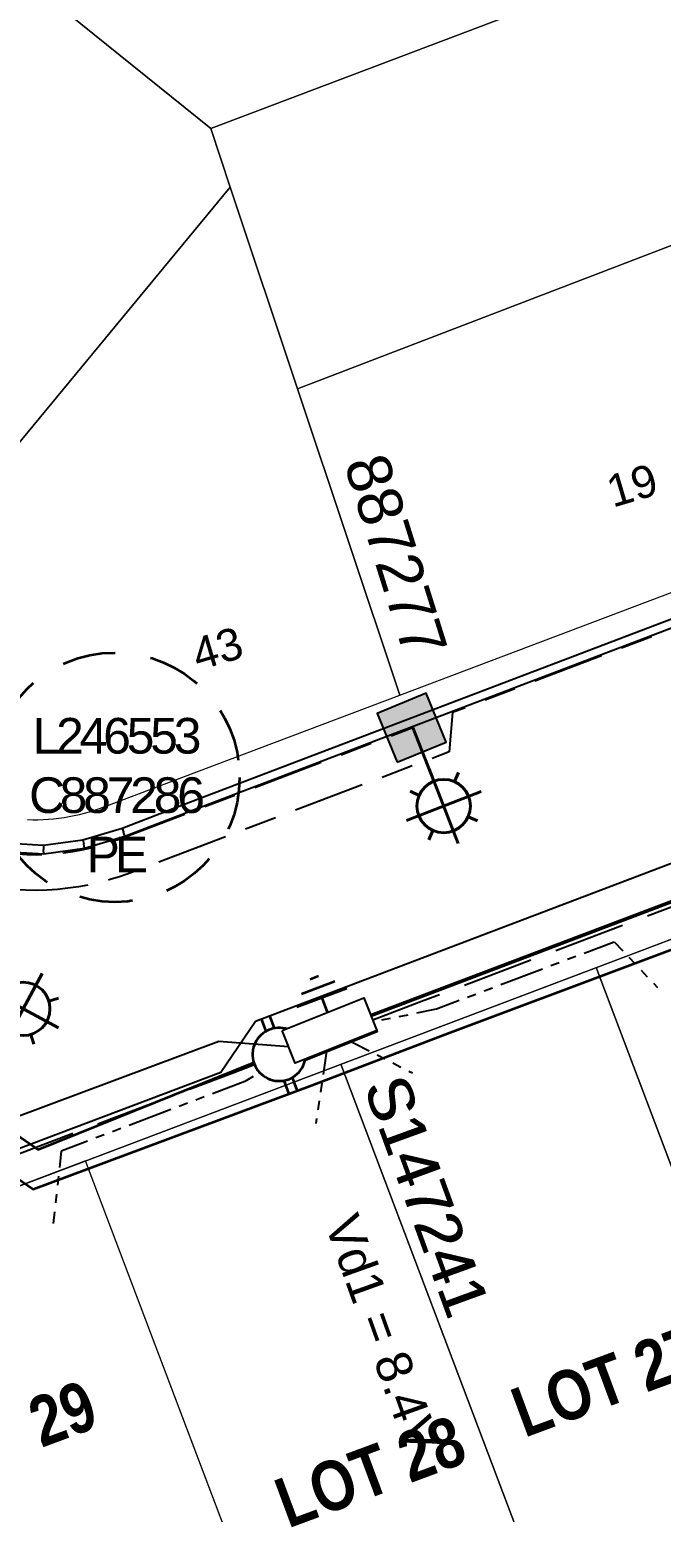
# Model space of a CAD drawing. Header units: metres. Extents: x 308667 to 309873, y 6270550 to 6271594.
# Drawn here: x 309011.1 to 309046.6, y 6271148.5 to 6271231.7 of the extents above; entities that cross this region are included whole.
import ezdxf
from ezdxf.enums import TextEntityAlignment as Align

# ---------------------------------------------------------------- set-up
doc = ezdxf.new("R2010")
doc.units = ezdxf.units.M
for name, pattern in [('Cable Exist UG', [8.2, 4, -1.2, 1.8, -1.2]), ('Dash', [5, 3, -2]), ('IE Trench LV', [5.5, 4, -1.5]), ('PHANTOMX2', [5, 2.5, -0.5, 0.5, -0.5, 0.5, -0.5])]:
    doc.linetypes.add(name, pattern=pattern)
doc.layers.get('0').update_dxf_attribs({"color": 6})
for name, color, linetype, lineweight in [('_User Miscellaneous3', 241, 'Continuous', 13), ('_User Miscellaneous5', 151, 'Continuous', 13), ('_User_LV_Exist', 5, 'Continuous', 35), ('Cadastre Developer_SP_NEW', 54, 'Continuous', 15), ('Cadastre Land Parcels_SP_EXT', 96, 'Continuous', 15), ('Mains_LV_EXT', 161, 'Continuous', 25), ('Mains_LV_SL_EXT', 141, 'Continuous', 25)]:
    doc.layers.add(name, color=color, linetype=linetype, lineweight=lineweight)
for name, color, linetype in [('Equip_SP_SL_EXT', 7, 'Continuous'), ('Mains_LV_New_T84', 2, 'Cable x'), ('Services_SP_NEW_UG', 2, 'PHANTOMX2'), ('SupportsUG_SP_LV_NEW', 2, 'Continuous'), ('SupportsUG_SP_LV_SL_EXT', 7, 'Continuous'), ('Trench_SP_NEW', 2, 'Continuous'), ('UG_Details_SP_MISC', 7, 'Continuous')]:
    doc.layers.add(name, color=color, linetype=linetype)
doc.styles.add('COLUMN_LABEL', font='arial.ttf')
doc.styles.add('GDS-LOT No', font='swisscb.ttf', dxfattribs={"height": 4})
doc.styles.add('iecARIAL', font='arial.ttf', dxfattribs={"height": 2})
doc.styles.add('POLE_LABEL', font='arial.ttf', dxfattribs={"height": 2})
doc.styles.get("Standard").update_dxf_attribs({"font": 'arial.ttf'})
doc.linetypes.add('Cable New UG', pattern='A,7,-0.25,["x",Standard,S=2,R=0,X=0.2,Y=-0.8],-2.1', length=9.35)
doc.linetypes.add('Cable x', pattern='A,5,-0.25,["x",Standard,S=2,R=0,X=0,Y=-0.8],-1.5', length=6.75)

# ---------------------------------------------------------------- blocks, each defined once
blk = doc.blocks.new('COLUMN_EXT')
blk.add_hatch(color=256).paths.add_polyline_path([(-1.485, 1.485), (-1.485, -1.485), (1.485, -1.485), (1.485, 1.485)])
blk.add_lwpolyline([(-1.485, -1.485), (1.485, -1.485), (1.485, 1.485), (-1.485, 1.485)], close=True)
for tag, height, style, flags, p in [('ASSET_NUM', 2.5, 'COLUMN_LABEL', 8, (2, 2)), ('STRUCTURE_PLANT_NUMBER', 0.2, 'POLE_LABEL', 9, (1.813, 0.031)), ('STREET_CODE', 0.2, 'COLUMN_LABEL', 9, (1.813, -0.2))]:
    blk.add_attdef(tag, text='', height=height, dxfattribs=dict(style=style, flags=flags)).set_placement(p, align=Align.MIDDLE_LEFT)
at = {"flags": 9}
for tag, p in [('OWNED_BY', (1.813, -0.6)), ('STATE', (1.813, -0.8)), ('COLUMN_TYPE', (1.813, -0.4)), ('STREETNAME', (1.813, -1.6)), ('USAGE', (1.813, -1)), ('LEGEND', (1.813, -1.2)), ('LOCATION', (1.813, -1.4)), ('SUBURB', (1.813, -1.8)), ('NOTES', (1.813, -2))]:
    blk.add_attdef(tag, text='', height=0.2, dxfattribs=at).set_placement(p, align=Align.MIDDLE_LEFT)
at = {"flags": 1}
blk.add_attdef('Z', (1.813, -2.351), '', height=0.2, dxfattribs=at)
blk = doc.blocks.new('*U402')
at = {"lineweight": 40}
for p, q in [((0, 0), (1.18, -3.015)), ((0.906, -2.313), (2.546, -6.504)), ((2.553, -2.519), (2.327, -3.034)), ((3.821, -3.589), (-0.369, -5.229)), ((-0.164, -3.582), (0.352, -3.808)), ((0.9, -6.298), (1.125, -5.783)), ((3.616, -5.235), (3.1, -5.01))]:
    blk.add_line(p, q, dxfattribs=at)
blk.add_circle((1.726, -4.409), 1.5, dxfattribs=at)
at = {"style": 'iecARIAL', "flags": 8}
blk.add_attdef('ASSET_NUM', (1.5, 1.5), '', height=2.5, dxfattribs=at)
for tag, p, height, flags in [('CONSTRUCTED_VOLTAGE', (0.981, -0.653), 0.2, 9), ('CONTROL_TYPE', (0.981, -0.853), 0.2, 9), ('LNUMBER', (2.181, -3.253), 2.5, 8), ('OPERATING_VOLTAGE', (0.981, -1.653), 0.2, 9), ('ORIENTATION', (0.981, -1.853), 0.2, 9), ('LANTERN_PURPOSE', (0.981, -1.053), 0.2, 9), ('LANTERN_TYPE', (0.981, -1.253), 0.2, 9), ('NO_PHASES', (0.981, -1.453), 0.2, 9), ('OWNED_BY', (0.981, -2.053), 0.2, 9), ('STATE', (0.981, -2.253), 0.2, 9), ('CEXIST', (0.981, -2.653), 0.2, 9), ('USAGE', (0.981, -2.453), 0.2, 9), ('CNEW', (0.981, -2.853), 0.2, 9), ('CNUMBER', (0.981, -3.053), 0.2, 9), ('CREMOVE', (0.981, -3.253), 0.2, 9), ('CREPLACE', (0.981, -3.453), 0.2, 9), ('LKINGHEIGHT', (0.981, -3.653), 0.2, 9), ('LBRACKET', (0.981, -3.853), 0.2, 9), ('LBRACKETVOCAB', (0.981, -4.053), 0.2, 9), ('LCATEGORY', (0.981, -4.253), 0.2, 9), ('LCHARGE1', (0.981, -4.453), 0.2, 9), ('LCHARGE1PERCENT', (0.981, -4.653), 0.2, 9), ('LCHARGE2', (0.981, -4.853), 0.2, 9), ('LCHARGE2PERCENT', (0.981, -5.053), 0.2, 9), ('LCHARGE3', (0.981, -5.253), 0.2, 9), ('LCHARGE3PERCENT', (0.981, -5.453), 0.2, 9), ('LEXIST', (0.981, -5.653), 0.2, 9), ('LLAMP', (0.981, -5.853), 0.2, 9), ('LLAMPVOCAB', (0.981, -6.053), 0.2, 9), ('LMAST', (0.981, -6.253), 0.2, 9), ('LMASTVOCAB', (0.981, -6.453), 0.2, 9), ('LNEW', (0.981, -6.653), 0.2, 9), ('LANTNUMBER', (0.981, -6.853), 0.2, 9), ('LOUTREACH', (0.981, -7.253), 0.2, 9), ('LOUTREACHVOCAB', (0.981, -7.453), 0.2, 9), ('LRATECODE', (0.981, -7.653), 0.2, 9), ('LREMOVE', (0.981, -7.853), 0.2, 9), ('LREPLACE', (0.981, -8.053), 0.2, 9), ('LTYPE', (0.981, -8.253), 0.2, 9), ('LTYPEVOCAB', (0.981, -8.453), 0.2, 9), ('STREETNAME', (0.981, -9.253), 0.2, 9), ('LEGEND', (0.981, -8.653), 0.2, 9), ('LOCATION', (0.981, -8.853), 0.2, 9), ('NOTES', (0.981, -9.053), 0.2, 9), ('SUBURB', (0.981, -9.453), 0.2, 1)]:
    blk.add_attdef(tag, p, '', height=height, dxfattribs=dict(flags=flags))
blk = doc.blocks.new('PILLAR_NEW')
for tag, flags, p in [('PARENT', 9, (1.5, -1.6)), ('SUBURB', 9, (1.5, -1.8)), ('STREETNAME', 9, (1.5, -2)), ('LOCATION', 9, (1.5, -2.2)), ('NOTES', 9, (1.5, -2.4)), ('Z', 1, (1.5, -2.6))]:
    blk.add_attdef(tag, text='', height=0.2, dxfattribs=dict(flags=flags)).set_placement(p, align=Align.MIDDLE_LEFT)
blk.add_wipeout([(-2.475, 0.99), (2.475, 0.99), (2.475, -0.99), (-2.475, -0.99)])
at = {"lineweight": -3}
blk.add_lwpolyline([(-2.475, 0.99), (2.475, 0.99), (2.475, -0.99), (-2.475, -0.99)], close=True, dxfattribs=at)
for tag, height, flags, p in [('ASSET_NUM', 2.5, 8, (2, 2)), ('STREET_CODE', 0.2, 9, (1.5, 0)), ('OWNED_BY', 0.2, 9, (1.5, -0.2)), ('OPERATED_BY', 0.2, 9, (1.5, -0.4)), ('STATE', 0.2, 9, (1.5, -0.8)), ('MAINTAINED_BY', 0.2, 9, (1.5, -0.6)), ('SUPPORT_TYPE', 0.2, 9, (1.5, -1)), ('USAGE', 0.2, 9, (1.5, -1.2)), ('LEGEND', 0.2, 9, (1.5, -1.4))]:
    blk.add_attdef(tag, text='', height=height, dxfattribs=dict(flags=flags)).set_placement(p, align=Align.MIDDLE_LEFT)
blk = doc.blocks.new('*U403')
at = {"lineweight": 40}
for p, q in [((0.896, 1.667), (3.027, 5.63)), ((1.368, 5.623), (1.53, 5.085)), ((-0.02, 4.714), (3.943, 2.583)), ((3.937, 4.242), (3.398, 4.08)), ((-0.014, 3.054), (0.525, 3.216)), ((0, 0), (1.253, 2.33)), ((2.555, 1.673), (2.393, 2.212))]:
    blk.add_line(p, q, dxfattribs=at)
blk.add_circle((1.961, 3.648), 1.5, dxfattribs=at)
at = {"style": 'iecARIAL', "flags": 8}
blk.add_attdef('ASSET_NUM', (1.5, 1.5), '', height=2.5, dxfattribs=at)
for tag, p, height, flags in [('CONSTRUCTED_VOLTAGE', (0.981, -0.653), 0.2, 9), ('CONTROL_TYPE', (0.981, -0.853), 0.2, 9), ('LNUMBER', (2.181, -3.253), 2.5, 8), ('OPERATING_VOLTAGE', (0.981, -1.653), 0.2, 9), ('ORIENTATION', (0.981, -1.853), 0.2, 9), ('LANTERN_PURPOSE', (0.981, -1.053), 0.2, 9), ('LANTERN_TYPE', (0.981, -1.253), 0.2, 9), ('NO_PHASES', (0.981, -1.453), 0.2, 9), ('OWNED_BY', (0.981, -2.053), 0.2, 9), ('STATE', (0.981, -2.253), 0.2, 9), ('CEXIST', (0.981, -2.653), 0.2, 9), ('USAGE', (0.981, -2.453), 0.2, 9), ('CNEW', (0.981, -2.853), 0.2, 9), ('CNUMBER', (0.981, -3.053), 0.2, 9), ('CREMOVE', (0.981, -3.253), 0.2, 9), ('CREPLACE', (0.981, -3.453), 0.2, 9), ('LKINGHEIGHT', (0.981, -3.653), 0.2, 9), ('LBRACKET', (0.981, -3.853), 0.2, 9), ('LBRACKETVOCAB', (0.981, -4.053), 0.2, 9), ('LCATEGORY', (0.981, -4.253), 0.2, 9), ('LCHARGE1', (0.981, -4.453), 0.2, 9), ('LCHARGE1PERCENT', (0.981, -4.653), 0.2, 9), ('LCHARGE2', (0.981, -4.853), 0.2, 9), ('LCHARGE2PERCENT', (0.981, -5.053), 0.2, 9), ('LCHARGE3', (0.981, -5.253), 0.2, 9), ('LCHARGE3PERCENT', (0.981, -5.453), 0.2, 9), ('LEXIST', (0.981, -5.653), 0.2, 9), ('LLAMP', (0.981, -5.853), 0.2, 9), ('LLAMPVOCAB', (0.981, -6.053), 0.2, 9), ('LMAST', (0.981, -6.253), 0.2, 9), ('LMASTVOCAB', (0.981, -6.453), 0.2, 9), ('LNEW', (0.981, -6.653), 0.2, 9), ('LANTNUMBER', (0.981, -6.853), 0.2, 9), ('LOUTREACH', (0.981, -7.253), 0.2, 9), ('LOUTREACHVOCAB', (0.981, -7.453), 0.2, 9), ('LRATECODE', (0.981, -7.653), 0.2, 9), ('LREMOVE', (0.981, -7.853), 0.2, 9), ('LREPLACE', (0.981, -8.053), 0.2, 9), ('LTYPE', (0.981, -8.253), 0.2, 9), ('LTYPEVOCAB', (0.981, -8.453), 0.2, 9), ('STREETNAME', (0.981, -9.253), 0.2, 9), ('LEGEND', (0.981, -8.653), 0.2, 9), ('LOCATION', (0.981, -8.853), 0.2, 9), ('NOTES', (0.981, -9.053), 0.2, 9), ('SUBURB', (0.981, -9.453), 0.2, 1)]:
    blk.add_attdef(tag, p, '', height=height, dxfattribs=dict(flags=flags))
blk = doc.blocks.new('LV_UG_LINKS_OPEN_EXT')
for p, q in [((-0.249, 1.473), (-0.249, 2.22)), ((0.249, 1.473), (0.249, 2.22)), ((-0.249, -1.473), (-0.249, -2.22)), ((0.249, -1.473), (0.249, -2.22))]:
    blk.add_line(p, q)
at = {"flags": 9}
for tag, p in [('ACTUAL_STATUS', (0, 0)), ('OPERATING_VOLTAGE', (0, -0.6)), ('ORIENTATION', (0, -0.8)), ('CONSTRUCTED_VOLTAGE', (0, -0.2)), ('NO_PHASES', (0, -0.4)), ('STATE', (0, -1)), ('SWITCH_TYPE', (0, -1.2)), ('USAGE', (0, -1.4)), ('NOTES', (0, -1.6))]:
    blk.add_attdef(tag, text='', height=0.2, dxfattribs=at).set_placement(p, align=Align.MIDDLE_LEFT)
at = {"flags": 1}
blk.add_attdef('Z', (0, 0), '', height=0.2, dxfattribs=at)
blk.add_wipeout([(-0.249, 1.473), (-0.432, 1.43), (-0.608, 1.365), (-0.774, 1.278), (-0.928, 1.171), (-1.067, 1.045), (-1.19, 0.903), (-1.294, 0.747), (-1.377, 0.579), (-1.439, 0.402), (-1.478, 0.218), (-1.494, 0.031), (-1.486, -0.156), (-1.455, -0.341), (-1.4, -0.521), (-1.324, -0.692), (-1.227, -0.853), (-1.11, -1), (-0.976, -1.131), (-0.827, -1.244), (-0.664, -1.338), (-0.491, -1.411), (-0.311, -1.461), (-0.125, -1.489), (0.062, -1.493), (0.249, -1.473), (0.432, -1.43), (0.608, -1.365), (0.774, -1.278), (0.928, -1.171), (1.067, -1.045), (1.19, -0.903), (1.294, -0.747), (1.377, -0.579), (1.439, -0.402), (1.478, -0.218), (1.494, -0.031), (1.486, 0.156), (1.455, 0.341), (1.4, 0.521), (1.324, 0.692), (1.227, 0.853), (1.11, 1), (0.976, 1.131), (0.827, 1.244), (0.664, 1.338), (0.491, 1.411), (0.311, 1.461), (0.125, 1.489), (-0.062, 1.493)])
blk.add_lwpolyline([(0, -1.494, 1), (0, 1.494, 1)], format="xyb", close=True)
blk = doc.blocks.new('Earth')
for p, q in [((0, -2.044), (0, 0)), ((-1.5, -2.044), (1.5, -2.044)), ((-1, -2.644), (1, -2.644)), ((-0.25, -3.244), (0.25, -3.244))]:
    blk.add_line(p, q)

msp = doc.modelspace()

# ---------------------------------------------------------------- linework, layer by layer
at = {"layer": '_User Miscellaneous3'}
msp.add_lwpolyline([(309340.367, 6271192.04), (309318.096, 6271233.253), (309302.937, 6271273.235), (309297.778, 6271275.559), (308868.23, 6271112.889), (308875.954, 6271109.405), (308882.973, 6271104.844), (308889.543, 6271099.559), (308896.685, 6271095.097), (308904.551, 6271091.991), (308911.831, 6271087.941), (308918.697, 6271083.078), (308926.308, 6271079.409), (308933.359, 6271074.791), (308939.769, 6271069.328), (308946.673, 6271064.516), (308954.197, 6271060.667), (308960.723, 6271055.367), (308967.872, 6271050.976), (309340.367, 6271192.04)], close=True, dxfattribs=at)
at = {"layer": '_User_LV_Exist', "color": 5, "linetype": 'Cable New UG', "flags": 128}
msp.add_lwpolyline([(309120.509, 6271210.474), (309071.186, 6271191.811), (309053.594, 6271185.15), (309027.958, 6271175.44)], dxfattribs=at)
at = {"layer": '_User_LV_Exist', "color": 3, "linetype": 'Cable New UG', "flags": 128}
for points in [[(308985.903, 6271186.234), (308982.322, 6271183.135), (308987.621, 6271177.984), (308992.005, 6271178.937), (308994.371, 6271176.858), (308997.149, 6271174.951), (308999.937, 6271173.488), (309002.838, 6271172.244), (309005.209, 6271170.705), (309006.932, 6271169.588), (309011.304, 6271166.595), (309026.969, 6271172.442), (309034.406, 6271175.273), (309055.775, 6271183.3), (309065.2, 6271186.795), (309065.416, 6271184.503), (309070.344, 6271171.85), (309086.232, 6271133.236), (309082.12, 6271131.564), (309089.084, 6271112.583), (309091.508, 6271106.27), (309091.985, 6271104.849), (309092.596, 6271102.184), (309092.868, 6271099.324), (309092.769, 6271096.579), (309092.336, 6271093.934), (309091.515, 6271091.193), (309090.52, 6271088.937), (309089.113, 6271086.571), (309087.936, 6271085.011), (309085.977, 6271082.941), (309083.727, 6271081.125), (309082.272, 6271080.188), (309079.458, 6271078.583), (309078.019, 6271077.931), (309070.778, 6271075.108), (309067.054, 6271073.785), (309062.158, 6271072.477), (309059.679, 6271074.153), (309056.749, 6271073.662), (309051.545, 6271073.184), (309047.535, 6271073.152), (309043.928, 6271073.372), (309039.353, 6271073.995), (309037.396, 6271074.382), (309032.671, 6271075.807), (309030.335, 6271077.192), (309027.775, 6271079.619), (309026.361, 6271081.706), (309025.322, 6271084.08), (309024.753, 6271086.498), (309024.564, 6271088.416), (309023.952, 6271090.779), (309022.536, 6271093.255), (309020.898, 6271094.914), (309018.917, 6271096.046), (309016.48, 6271096.937), (309014.651, 6271097.106), (309013.183, 6271096.997), (309010.484, 6271096.196), (309008.341, 6271094.864), (309006.977, 6271093.518), (309006.808, 6271093.309), (309006.265, 6271092.553), (309005.205, 6271090.389)], [(308987.212, 6271184.721), (308990.171, 6271181.409), (308992.193, 6271181.191), (308992.85, 6271180.923), (308995.602, 6271178.439), (308998.183, 6271176.667), (309000.797, 6271175.295), (309003.784, 6271174.015), (309006.298, 6271172.383), (309008.041, 6271171.252), (309011.577, 6271168.832), (309027.958, 6271175.44)]]:
    msp.add_lwpolyline(points, dxfattribs=at)
at = {"layer": '_User_LV_Exist', "linetype": 'Dash'}
msp.add_circle((309015.894, 6271189.722), 7, dxfattribs=at)
at = {"layer": 'Cadastre Developer_SP_NEW'}
msp.add_lwpolyline([(308924.89, 6271134.346), (309008.957, 6271166.182), (309053.511, 6271183.056), (309058.73, 6271180.616), (309087.543, 6271105.449, -0.41885), (309077.758, 6271082.505), (309068.61, 6271078.91, -0.159431), (309035.543, 6271076.947, -0.32486), (309026.612, 6271087.864, 1.552709), (309007.271, 6271077.698, 0.272827), (309073.194, 6271067.281), (309082.329, 6271070.87, 0.417174), (309099.168, 6271110.045), (309091.793, 6271129.285), (309089.644, 6271134.891), (309078.682, 6271163.49), (309070.374, 6271185.164), (309072.683, 6271190.315), (309192.469, 6271235.678)], format="xyb", dxfattribs=at)
for points in [[(309042.909, 6271179.041), (309053.511, 6271183.056), (309058.73, 6271180.616), (309071.446, 6271147.437), (309056.947, 6271141.95), (309042.909, 6271179.041)], [(309028.571, 6271173.611), (309042.909, 6271179.041), (309056.952, 6271141.939), (309042.617, 6271136.5), (309028.571, 6271173.611)], [(309014.233, 6271168.18), (309028.571, 6271173.611), (309042.617, 6271136.5), (309028.291, 6271131.065), (309014.233, 6271168.18), (309014.233, 6271168.18)], [(308987.102, 6271157.906), (308990.277, 6271151.502), (309018.669, 6271135.64), (309023.982, 6271142.442), (309014.233, 6271168.18), (308987.102, 6271157.906)]]:
    msp.add_lwpolyline(points, close=True, dxfattribs=at)
at = {"layer": 'Cadastre Land Parcels_SP_EXT', "linetype": 'Continuous'}
for points in [[(309049.327, 6271236.782), (309043.997, 6271250.821), (309007.735, 6271237.087), (309011.763, 6271233.834), (309021.274, 6271226.153), (309049.327, 6271236.782)], [(309054.744, 6271222.508), (309049.327, 6271236.782), (309021.274, 6271226.153), (309022.371, 6271222.861), (309026.148, 6271211.535), (309054.744, 6271222.508)], [(309022.371, 6271222.861), (309021.274, 6271226.153), (309011.763, 6271233.834), (308989.836, 6271207.154), (308990.442, 6271206.469), (308991.041, 6271205.779), (308991.635, 6271205.083), (308992.222, 6271204.385), (308992.804, 6271203.68), (308993.381, 6271202.97), (308999.572, 6271195.278), (309022.371, 6271222.861)], [(309057.473, 6271204.021), (309059.798, 6271209.17), (309054.744, 6271222.508), (309026.148, 6271211.535), (309031.889, 6271194.345), (309057.473, 6271204.021)]]:
    msp.add_lwpolyline(points, close=True, dxfattribs=at)
msp.add_lwpolyline([(309010.989, 6271187.346), (309011.283, 6271187.341), (309011.575, 6271187.344), (309011.869, 6271187.354), (309011.869, 6271187.354), (309012.162, 6271187.373), (309012.453, 6271187.399), (309012.745, 6271187.431), (309013.035, 6271187.473), (309013.324, 6271187.522), (309013.611, 6271187.577), (309013.897, 6271187.641), (309014.182, 6271187.712), (309014.464, 6271187.791), (309014.745, 6271187.876), (309015.022, 6271187.969), (309015.298, 6271188.069), (309031.889, 6271194.345), (309026.148, 6271211.535), (309022.371, 6271222.861), (308999.572, 6271195.278)], dxfattribs=at)
at = {"layer": 'Mains_LV_EXT', "linetype": 'Cable Exist UG', "flags": 128}
msp.add_lwpolyline([(309051.121, 6271237.783), (309054.186, 6271235.347), (309054.186, 6271235.347), (309058.493, 6271224.002), (309064.139, 6271209.131), (309060.72, 6271206.404), (309060.72, 6271206.404), (309059.054, 6271202.685), (309057.173, 6271201.841), (309057.173, 6271201.841), (309034.837, 6271193.36), (309034.65, 6271191.15), (309034.65, 6271191.15), (309033.333, 6271190.65), (309016.783, 6271184.366), (309016.783, 6271184.366, -0.324959), (308999.539, 6271189.056), (308999.539, 6271189.056), (308997.418, 6271191.696), (308998.323, 6271193.763)], format="xyb", dxfattribs=at)
at = {"layer": 'Mains_LV_New_T84', "color": 5, "linetype": 'Cable New UG', "flags": 128}
msp.add_lwpolyline([(309120.49, 6271210.543), (309071.168, 6271191.88), (309053.576, 6271185.219), (309027.939, 6271175.509)], dxfattribs=at)
at = {"layer": 'Mains_LV_New_T84', "color": 3, "linetype": 'Cable New UG', "flags": 128}
msp.add_lwpolyline([(308985.884, 6271186.303), (308988.364, 6271183.222), (308990.019, 6271181.168), (308991.987, 6271179.006), (308994.353, 6271176.927), (308997.13, 6271175.02), (308999.918, 6271173.557), (309002.82, 6271172.313), (309005.191, 6271170.775), (309006.913, 6271169.657), (309009.516, 6271168.498), (309021.836, 6271173.16), (309023.792, 6271176.031), (309053.64, 6271187.382), (309061.827, 6271183.712), (309066.044, 6271185.284), (309071.131, 6271172.012), (309084.513, 6271137.1), (309079.598, 6271134.837), (309089.065, 6271112.653), (309091.49, 6271106.34), (309091.967, 6271104.918), (309092.578, 6271102.253), (309092.85, 6271099.393), (309092.751, 6271096.648), (309092.318, 6271094.003), (309091.496, 6271091.262), (309090.502, 6271089.006), (309089.094, 6271086.64), (309087.918, 6271085.08), (309085.958, 6271083.01), (309083.709, 6271081.194), (309082.254, 6271080.258), (309078.978, 6271078.686), (309077.748, 6271078.203), (309070.494, 6271075.352), (309066.573, 6271073.937), (309061.96, 6271072.667), (309059.661, 6271074.222), (309056.73, 6271073.732), (309051.527, 6271073.253), (309047.517, 6271073.221), (309043.909, 6271073.441), (309039.334, 6271074.065), (309037.378, 6271074.452), (309032.652, 6271075.876), (309030.316, 6271077.262), (309027.757, 6271079.689), (309026.343, 6271081.775), (309025.303, 6271084.15), (309024.734, 6271086.567), (309024.546, 6271088.485), (309023.933, 6271090.848), (309022.518, 6271093.325), (309020.879, 6271094.983), (309018.898, 6271096.115), (309016.462, 6271097.006), (309014.632, 6271097.175), (309013.164, 6271097.067), (309010.466, 6271096.266), (309008.323, 6271094.933), (309006.959, 6271093.587), (309006.789, 6271093.379), (309006.246, 6271092.623), (309005.186, 6271090.458)], dxfattribs=at)
at = {"layer": 'Mains_LV_SL_EXT', "linetype": 'Cable Exist UG'}
msp.add_lwpolyline([(308998.376, 6271193.794), (308999.81, 6271191.912), (308999.81, 6271191.912), (309001.098, 6271190.309), (309001.098, 6271190.309, 0.324958), (309016.074, 6271186.236), (309016.074, 6271186.236), (309032.623, 6271192.52)], format="xyb", dxfattribs=at)
at = {"layer": 'Services_SP_NEW_UG', "color": 2, "flags": 128}
for points in [[(309027.936, 6271175.508), (309033.949, 6271176.717), (309043.919, 6271180.493), (309046.359, 6271177.913)], [(309027.939, 6271175.51), (309023.185, 6271172.64), (309012.88, 6271168.737), (309012.425, 6271164.674)], [(309027.939, 6271175.509), (309027.174, 6271170.276)], [(309027.939, 6271175.509), (309032.59, 6271173.122)]]:
    msp.add_lwpolyline(points, dxfattribs=at)
at = {"layer": 'Trench_SP_NEW', "linetype": 'IE Trench LV', "flags": 128}
msp.add_lwpolyline([(309009.791, 6271168.316), (309010.048, 6271168.413), (309022.573, 6271173.157), (309032.957, 6271177.09), (309054.109, 6271185.1)], dxfattribs=at)
at = {"layer": 'UG_Details_SP_MISC'}
for p, q in [((309019.735, 6271188.201), (309058.707, 6271203.027)), ((309019.907, 6271187.752), (309059.065, 6271202.65)), ((309016.301, 6271186.877), (309019.735, 6271188.201)), ((309016.456, 6271186.422), (309019.907, 6271187.752)), ((309019.735, 6271188.201), (309019.821, 6271187.976)), ((309019.907, 6271187.752), (309019.821, 6271187.976)), ((309014.09, 6271186.221), (309016.301, 6271186.877)), ((309016.301, 6271186.877), (309016.379, 6271186.649)), ((309016.456, 6271186.422), (309016.379, 6271186.649)), ((309009.398, 6271186.054), (309011.879, 6271185.91)), ((309011.879, 6271185.91), (309014.09, 6271186.221)), ((309011.879, 6271185.91), (309011.889, 6271185.669)), ((309014.09, 6271186.221), (309014.141, 6271185.986)), ((309014.192, 6271185.751), (309014.141, 6271185.986)), ((309014.192, 6271185.751), (309016.456, 6271186.422)), ((309009.315, 6271185.578), (309011.899, 6271185.428)), ((309011.899, 6271185.428), (309011.889, 6271185.669)), ((309011.899, 6271185.428), (309014.192, 6271185.751))]:
    msp.add_line(p, q, dxfattribs=at)

# ---------------------------------------------------------------- block references
at = {"layer": '_User_LV_Exist'}
msp.add_blockref('*U403', (309008.783, 6271173.075), dxfattribs=at)
at = {"layer": '_User_LV_Exist', "rotation": 200.5270235083591}
msp.add_blockref('Earth', (309028.226, 6271175.428), dxfattribs=at)
at = {"layer": 'Equip_SP_SL_EXT'}
msp.add_blockref('*U402', (309032.623, 6271192.519), dxfattribs=at)
at = {"layer": 'SupportsUG_SP_LV_SL_EXT'}
ref = msp.add_blockref('COLUMN_EXT', (309032.555, 6271192.504), dxfattribs=dict(at, rotation=22.31195068044538))
ref.add_attrib('ASSET_NUM', '887277', dxfattribs={"layer": '0', "height": 2.5, "rotation": 287.38509, "style": 'COLUMN_LABEL'}).set_placement((309033.407, 6271196.613), align=Align.MIDDLE_RIGHT)

# ---------------------------------------------------------------- texts
at = {"layer": '_User_LV_Exist', "insert": (309015.894, 6271188.722), "char_height": 2, "attachment_point": 5}
msp.add_mtext('{\\T0.8;L246553\\PC887286\\PPE}', dxfattribs=at)
at = {"layer": 'Cadastre Developer_SP_NEW', "style": 'GDS-LOT No'}
for s, p in [('LOT 27', (309044.273, 6271153.736)), ('LOT 29', (309010.313, 6271150.63)), ('LOT 28', (309031.006, 6271148.645))]:
    msp.add_text(s, height=2.8, rotation=20.39439, dxfattribs=at).set_placement(p, align=Align.BOTTOM_CENTER)
at = {"layer": 'Cadastre Land Parcels_SP_EXT'}
for s, rotation, p in [('19', 16.55469, (309043.837, 6271204.857)), ('43', 16.55849, (309020.559, 6271195.701))]:
    msp.add_text(s, height=1.8, rotation=rotation, dxfattribs=at).set_placement(p)

# ---------------------------------------------------------------- next in the draw order: block references
at = {"layer": '_User_LV_Exist'}
ref = msp.add_blockref('PILLAR_NEW', (309027.958, 6271175.44), dxfattribs=dict(at, rotation=21.68166481412611))
ref.add_attrib('ASSET_NUM', 'S147241', dxfattribs={"layer": '0', "height": 2.5, "rotation": 290}).set_placement((309031.025, 6271172.74), align=Align.MIDDLE_LEFT)

# ---------------------------------------------------------------- next in the draw order: block references
at = {"layer": '_User_LV_Exist', "rotation": 19.90397754730745}
msp.add_blockref('LV_UG_LINKS_OPEN_EXT', (309025.111, 6271174.165), dxfattribs=at)

# ---------------------------------------------------------------- next in the draw order: linework, layer by layer
at = {"layer": 'Mains_LV_New_T84', "color": 2, "linetype": 'Cable New UG', "flags": 128}
msp.add_lwpolyline([(309027.936, 6271175.508), (309025.64, 6271174.595), (309021.724, 6271174.882), (309010.171, 6271170.572), (309001.759, 6271174.882), (308997.098, 6271177.27), (308992.154, 6271182.011), (308989.487, 6271185.942), (308985.884, 6271186.303)], dxfattribs=at)

# ---------------------------------------------------------------- next in the draw order: block references
at = {"layer": 'SupportsUG_SP_LV_NEW'}
ref = msp.add_blockref('PILLAR_NEW', (309027.939, 6271175.509), dxfattribs=dict(at, rotation=21.68166481412611))
ref.add_attrib('ASSET_NUM', 'S147241', dxfattribs={"layer": '0', "height": 2.5, "rotation": 290}).set_placement((309031.006, 6271172.809), align=Align.MIDDLE_LEFT)

# ---------------------------------------------------------------- next in the draw order: hatches: boundary and pattern name
at = {"layer": '_User Miscellaneous5', "lineweight": 30, "transparency": 33554534}
h = msp.add_hatch(dxfattribs=at)
h.set_pattern_fill('ANSI31', color=4)
h.paths.add_polyline_path([(309078.682, 6271163.49), (309070.374, 6271185.164), (309072.683, 6271190.315), (309053.511, 6271183.056), (309058.73, 6271180.616), (309087.543, 6271105.449, -0.41885), (309077.758, 6271082.505), (309068.61, 6271078.91, -0.159431), (309035.543, 6271076.947, -0.32486), (309026.612, 6271087.864, 1.552709), (309007.271, 6271077.698, 0.272827), (309073.194, 6271067.281), (309082.329, 6271070.87, 0.417174), (309099.168, 6271110.045), (309091.793, 6271129.285), (309089.644, 6271134.891)])

# ---------------------------------------------------------------- next in the draw order: texts
at = {"layer": '_User_LV_Exist', "lineweight": -2, "insert": (309029.521, 6271165.377), "char_height": 2, "attachment_point": 1, "rotation": 289.70184}
msp.add_mtext_dynamic_manual_height_columns('Vd1 = 8.4V', width=26.24852, gutter_width=12.5, heights=[0], dxfattribs=at)

doc.saveas('drawing.dxf')
